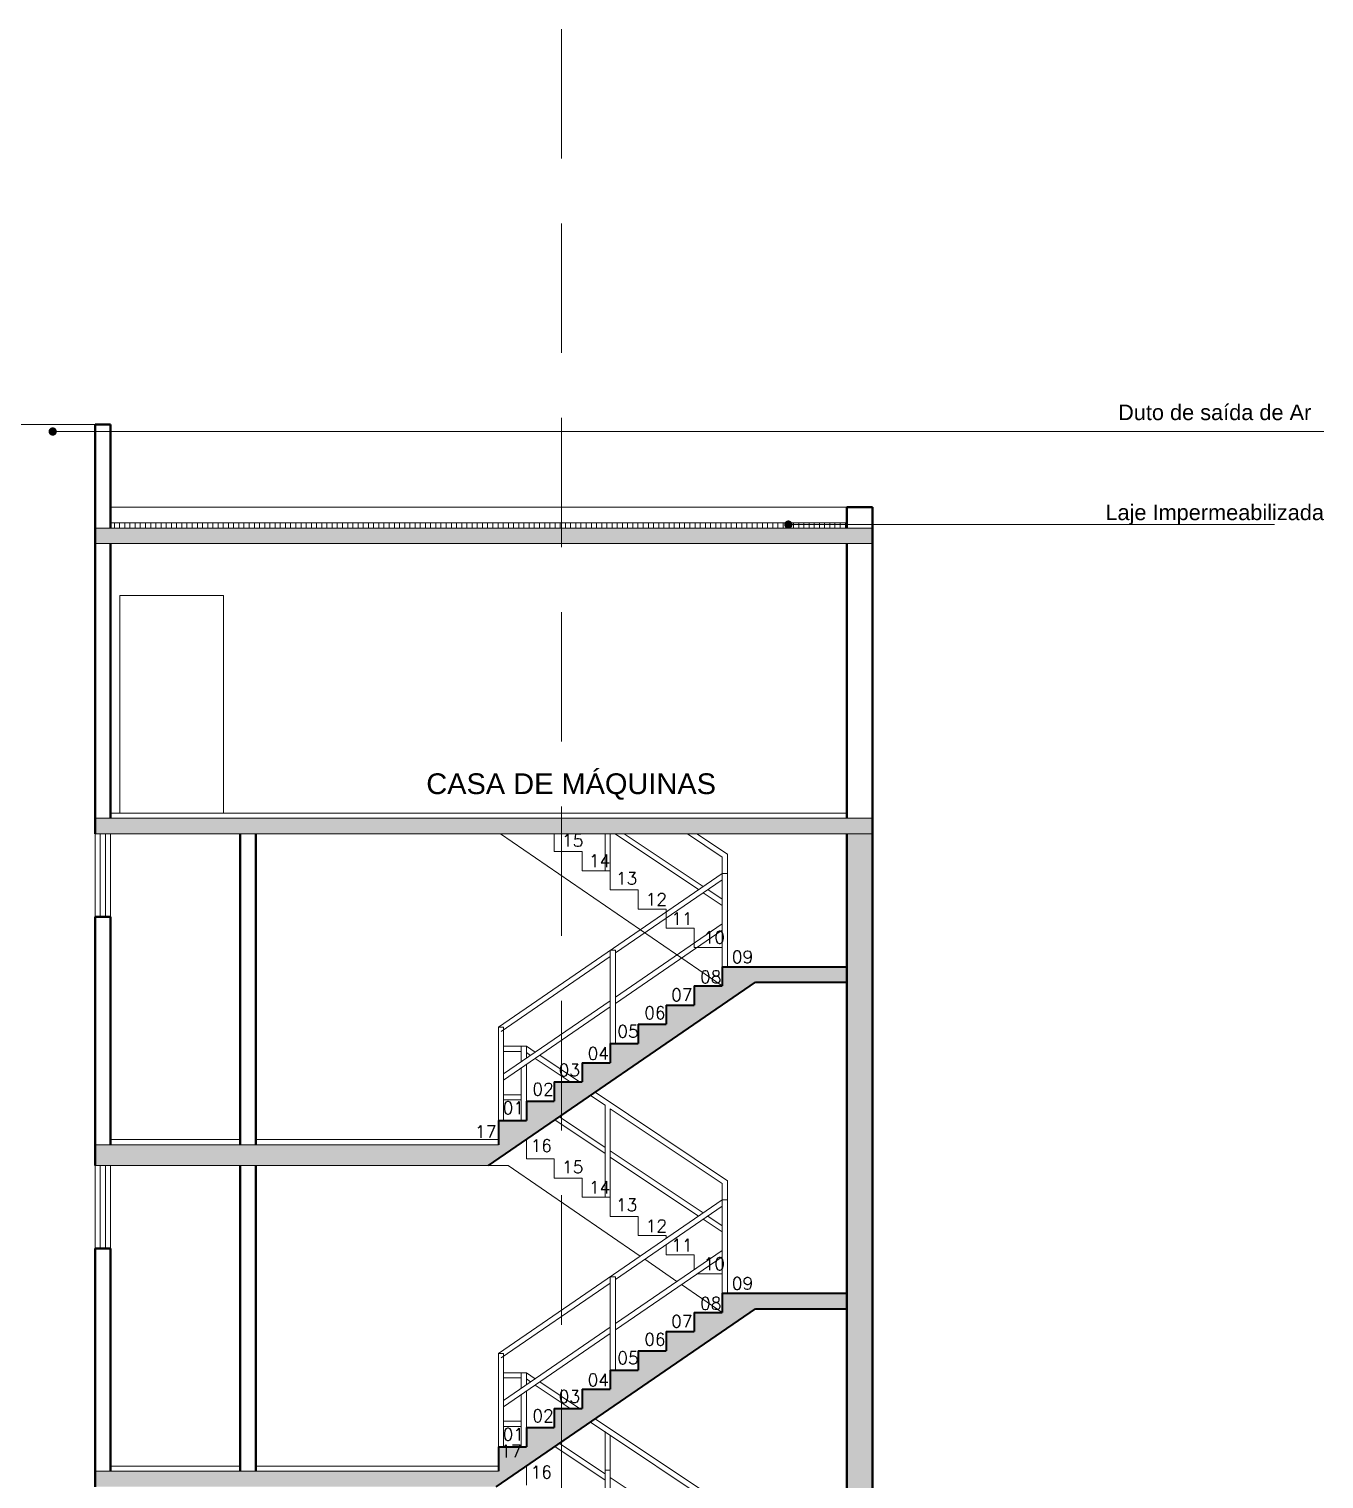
# Model space of a CAD drawing. Header units: millimetres. Extents: x 1135 to 1350, y 205 to 283.
# Drawn here: x 1317.59 to 1330.08, y 266.53 to 280.51 of the extents above; entities that cross this region are included whole.
import ezdxf

# ---------------------------------------------------------------- set-up
doc = ezdxf.new("R2010")
doc.units = ezdxf.units.MM
doc.header["$LTSCALE"] = 10
doc.linetypes.add('DASHED2', pattern=[0.375, 0.25, -0.125])
doc.layers.get('0').update_dxf_attribs({"color": 90})
for name, color, linetype, lineweight in [('COTA', 90, 'Continuous', 9), ('HACHT', 90, 'Continuous', 9), ('linha estutura', 252, 'Continuous', 13), ('PAREDES', 50, 'Continuous', 50), ('PAREDES 2', 50, 'Continuous', 50), ('pn 02', 16, 'Continuous', 20), ('pn 04', 130, 'Continuous', 40), ('PN-01', 90, 'Continuous', 13), ('PN02', 16, 'Continuous', 20), ('texto', 16, 'Continuous', 20)]:
    doc.layers.add(name, color=color, linetype=linetype, lineweight=lineweight)
doc.styles.get("Standard").update_dxf_attribs({"font": 'simplex.shx'})

msp = doc.modelspace()

# ---------------------------------------------------------------- hatches: boundary and pattern name
h = msp.add_hatch(color=256)
h.paths.add_polyline_path([(1324.6, 268.168), (1325.479, 268.168), (1325.479, 268.318), (1324.279, 268.318), (1324.279, 268.132), (1324.009, 268.132), (1324.009, 267.947), (1323.739, 267.947), (1323.739, 267.762), (1323.469, 267.762), (1323.469, 267.576), (1323.199, 267.576), (1323.199, 267.391), (1322.929, 267.391), (1322.929, 267.206), (1322.659, 267.206), (1322.659, 267.021), (1322.389, 267.021), (1322.389, 266.835), (1322.119, 266.835), (1322.119, 266.6), (1318.229, 266.6), (1318.229, 266.45), (1322.024, 266.45), (1322.097, 266.45)])
h.paths.add_polyline_path([(1322.108, 266.704), (1322.339, 266.704), (1322.339, 266.884), (1322.108, 266.884)], flags=25)
at = {"layer": 'HACHT'}
h = msp.add_hatch(color=256, dxfattribs=at)
h.paths.add_polyline_path([(1306.599, 269.75), (1306.599, 269.6), (1306.809, 269.6), (1317.404, 269.6), (1317.404, 269.75)])
h.paths.add_polyline_path([(1317.404, 272.9), (1303.627, 272.9, -0.041743), (1303.61, 272.9), (1303.268, 272.9), (1303.268, 272.75), (1317.404, 272.75)])
h.paths.add_polyline_path([(1303.987, 269.75), (1303.268, 269.75), (1303.268, 269.6), (1303.671, 269.6, -0.263734), (1303.675, 269.6), (1303.987, 269.6)])
h.paths.add_polyline_path([(1324.6, 271.318), (1325.479, 271.318), (1325.479, 271.468), (1324.279, 271.468), (1324.279, 271.282), (1324.009, 271.282), (1324.009, 271.097), (1323.739, 271.097), (1323.739, 270.912), (1323.469, 270.912), (1323.469, 270.726), (1323.199, 270.726), (1323.199, 270.541), (1322.929, 270.541), (1322.929, 270.356), (1322.659, 270.356), (1322.659, 270.171), (1322.389, 270.171), (1322.389, 269.985), (1322.119, 269.985), (1322.119, 269.75), (1318.229, 269.75), (1318.229, 269.55), (1322.024, 269.55)])
h.paths.add_polyline_path([(1325.729, 272.9), (1318.229, 272.9), (1318.229, 272.75), (1325.729, 272.75)])
h.paths.add_polyline_path([(1325.729, 275.7), (1318.229, 275.7), (1318.229, 275.55), (1325.729, 275.55)])
h.paths.add_polyline_path([(1314.754, 275.7), (1306.709, 275.7), (1306.709, 275.55), (1314.754, 275.55)])
msp.add_hatch(color=256, dxfattribs=at).paths.add_polyline_path([(1325.729, 272.75), (1325.479, 272.75), (1325.479, 249.319), (1325.729, 249.319)])
at = {"layer": 'linha estutura'}
h = msp.add_hatch(dxfattribs=at)
h.set_pattern_fill('_USER', color=256, scale=0.05, angle=90, style=0, pattern_type=0)
h.set_pattern_definition([(90, (759.06589, 189.11928), (-0.05, 3e-18), [])])
h.paths.add_polyline_path([(1325.479, 275.7), (1325.479, 275.75), (1318.379, 275.75), (1318.379, 275.7)])

# ---------------------------------------------------------------- linework, layer by layer
at = {"layer": 'COTA'}
for p, q in [((1317.821, 276.631), (1330.08, 276.631)), ((1324.916, 275.733), (1329.605, 275.733))]:
    msp.add_line(p, q, dxfattribs=at)
at = {"layer": 'COTA', "const_width": 0.04}
for points in [[(1317.821, 276.651, -1), (1317.821, 276.611, -1)], [(1324.916, 275.753, -1), (1324.916, 275.713, -1)]]:
    msp.add_lwpolyline(points, format="xyb", close=True, dxfattribs=at)
at = {"layer": 'linha estutura', "linetype": 'DASHED2', "ltscale": 0.5}
msp.add_line((1322.729, 280.514), (1322.729, 205.118), dxfattribs=at)
at = {"layer": 'linha estutura'}
msp.add_line((1318.379, 275.75), (1325.479, 275.75), dxfattribs=at)
at = {"layer": 'PAREDES'}
for p, q in [((1319.629, 269.75), (1319.629, 272.75)), ((1319.779, 269.75), (1319.779, 272.75)), ((1319.629, 266.6), (1319.629, 269.55)), ((1319.779, 266.6), (1319.779, 269.55))]:
    msp.add_line(p, q, dxfattribs=at)
at = {"layer": 'PAREDES 2'}
for p, q in [((1318.229, 276.7), (1318.229, 272.75)), ((1318.229, 276.7), (1318.379, 276.7)), ((1318.379, 276.7), (1318.379, 275.7)), ((1325.479, 275.9), (1325.479, 275.7)), ((1325.479, 275.9), (1325.729, 275.9)), ((1325.729, 275.9), (1325.729, 228.8)), ((1318.379, 275.55), (1318.379, 272.9)), ((1325.479, 275.55), (1325.479, 272.9)), ((1325.479, 272.75), (1325.479, 224.5)), ((1318.229, 271.95), (1318.229, 269.55)), ((1318.229, 271.95), (1318.379, 271.95)), ((1318.379, 271.95), (1318.379, 269.75)), ((1318.229, 268.75), (1318.229, 266.45)), ((1318.229, 268.75), (1318.379, 268.75)), ((1318.379, 268.75), (1318.379, 266.6))]:
    msp.add_line(p, q, dxfattribs=at)
at = {"layer": 'pn 02'}
for p, q in [((1318.229, 275.7), (1325.729, 275.7)), ((1318.229, 275.55), (1325.729, 275.55)), ((1318.469, 275.05), (1318.469, 272.95)), ((1318.469, 275.05), (1319.469, 275.05)), ((1319.469, 275.05), (1319.469, 272.95)), ((1318.379, 272.95), (1325.479, 272.95)), ((1318.229, 272.9), (1325.729, 272.9)), ((1318.229, 271.95), (1318.229, 272.75)), ((1318.229, 272.75), (1325.729, 272.75)), ((1318.279, 271.95), (1318.279, 272.75)), ((1318.329, 271.95), (1318.329, 272.75)), ((1318.379, 271.95), (1318.379, 272.75)), ((1323.149, 272.394), (1323.149, 272.75)), ((1323.199, 272.394), (1323.199, 272.75)), ((1323.245, 272.75), (1324.051, 272.211)), ((1323.334, 272.75), (1324.095, 272.242)), ((1323.944, 272.75), (1324.279, 272.526)), ((1324.034, 272.75), (1324.329, 272.553)), ((1324.279, 271.653), (1324.279, 272.526)), ((1324.329, 271.653), (1324.329, 272.553)), ((1322.119, 270.885), (1324.279, 272.368)), ((1323.249, 271.6), (1324.279, 272.307)), ((1324.279, 272.368), (1324.329, 272.368)), ((1324.279, 271.468), (1324.279, 272.368)), ((1324.329, 271.468), (1324.329, 272.368)), ((1324.095, 272.181), (1324.279, 272.059)), ((1324.14, 272.212), (1324.279, 272.119)), ((1323.249, 271.174), (1324.279, 271.881)), ((1323.249, 271.114), (1324.279, 271.82)), ((1322.147, 270.844), (1323.199, 271.566)), ((1323.199, 271.626), (1323.249, 271.626)), ((1323.199, 270.726), (1323.199, 271.626)), ((1323.249, 270.726), (1323.249, 271.626)), ((1322.169, 270.433), (1323.199, 271.14)), ((1322.169, 270.372), (1323.199, 271.079)), ((1322.119, 270.885), (1322.169, 270.885)), ((1322.119, 269.985), (1322.119, 270.885)), ((1322.169, 269.985), (1322.169, 270.885)), ((1322.389, 270.7), (1322.169, 270.7)), ((1322.339, 270.55), (1322.339, 270.7)), ((1322.389, 270.7), (1322.474, 270.643)), ((1322.389, 270.584), (1322.389, 270.7)), ((1322.339, 270.65), (1322.169, 270.65)), ((1322.389, 270.64), (1322.43, 270.612)), ((1322.475, 270.582), (1322.813, 270.356)), ((1322.519, 270.613), (1322.903, 270.356)), ((1322.339, 269.985), (1322.339, 270.489)), ((1322.389, 269.985), (1322.389, 270.523)), ((1322.339, 270.232), (1322.169, 270.232)), ((1322.339, 270.182), (1322.169, 270.182)), ((1322.389, 270.172), (1322.391, 270.171)), ((1323.009, 270.225), (1323.149, 270.132)), ((1323.053, 270.256), (1324.329, 269.403)), ((1323.149, 269.244), (1323.149, 270.132)), ((1322.708, 270.019), (1323.149, 269.724)), ((1323.199, 269.244), (1323.199, 270.098)), ((1323.199, 270.098), (1324.279, 269.376)), ((1322.663, 269.989), (1323.149, 269.664)), ((1318.229, 269.75), (1322.119, 269.75)), ((1318.379, 269.8), (1319.629, 269.8)), ((1319.779, 269.8), (1322.119, 269.8)), ((1323.199, 269.691), (1324.095, 269.092)), ((1323.199, 269.631), (1324.051, 269.061)), ((1318.229, 268.75), (1318.229, 269.55)), ((1318.229, 269.55), (1322.024, 269.55)), ((1318.279, 268.75), (1318.279, 269.55)), ((1318.329, 268.75), (1318.329, 269.55)), ((1318.379, 268.75), (1318.379, 269.55)), ((1324.279, 268.503), (1324.279, 269.376)), ((1324.329, 268.503), (1324.329, 269.403)), ((1322.119, 267.735), (1324.279, 269.218)), ((1323.249, 268.45), (1324.279, 269.157)), ((1324.279, 269.218), (1324.329, 269.218)), ((1324.279, 268.318), (1324.279, 269.218)), ((1324.329, 268.318), (1324.329, 269.218)), ((1324.095, 269.031), (1324.279, 268.909)), ((1324.14, 269.062), (1324.279, 268.969)), ((1323.249, 268.024), (1324.279, 268.731)), ((1323.249, 267.964), (1324.279, 268.67)), ((1323.199, 268.476), (1323.249, 268.476)), ((1323.199, 267.576), (1323.199, 268.476)), ((1323.249, 267.576), (1323.249, 268.476)), ((1322.147, 267.694), (1323.199, 268.416)), ((1322.169, 267.283), (1323.199, 267.99)), ((1322.169, 267.222), (1323.199, 267.929)), ((1322.119, 267.735), (1322.169, 267.735)), ((1322.119, 266.835), (1322.119, 267.735)), ((1322.169, 266.835), (1322.169, 267.735)), ((1322.389, 267.55), (1322.169, 267.55)), ((1322.339, 267.5), (1322.169, 267.5)), ((1322.339, 267.4), (1322.339, 267.55)), ((1322.389, 267.55), (1322.474, 267.493)), ((1322.389, 267.434), (1322.389, 267.55)), ((1322.389, 267.49), (1322.43, 267.462)), ((1322.339, 266.835), (1322.339, 267.339)), ((1322.389, 266.835), (1322.389, 267.373)), ((1322.475, 267.432), (1322.813, 267.206)), ((1322.519, 267.463), (1322.903, 267.206)), ((1322.339, 267.082), (1322.169, 267.082)), ((1323.009, 267.075), (1324.279, 266.226)), ((1323.053, 267.106), (1324.329, 266.253)), ((1322.339, 267.032), (1322.169, 267.032)), ((1322.389, 267.022), (1322.391, 267.021)), ((1323.149, 266.094), (1323.149, 266.982)), ((1323.199, 266.094), (1323.199, 266.948)), ((1322.663, 266.839), (1323.149, 266.514)), ((1322.708, 266.869), (1323.149, 266.574)), ((1318.379, 266.65), (1319.629, 266.65)), ((1319.779, 266.65), (1322.119, 266.65)), ((1318.229, 266.6), (1322.119, 266.6)), ((1323.149, 266.61), (1323.199, 266.61)), ((1323.199, 266.541), (1324.095, 265.942))]:
    msp.add_line(p, q, dxfattribs=at)
at = {"layer": 'pn 04'}
for p, q in [((1324.279, 271.468), (1325.479, 271.468)), ((1324.279, 271.468), (1324.279, 271.282)), ((1322.024, 269.55), (1324.6, 271.318)), ((1324.009, 271.282), (1324.009, 271.097)), ((1324.009, 271.282), (1324.279, 271.282)), ((1324.6, 271.318), (1325.479, 271.318)), ((1323.739, 271.097), (1323.739, 270.912)), ((1323.739, 271.097), (1324.009, 271.097)), ((1323.469, 270.912), (1323.469, 270.726)), ((1323.469, 270.912), (1323.739, 270.912)), ((1323.199, 270.726), (1323.199, 270.541)), ((1323.199, 270.726), (1323.469, 270.726)), ((1322.929, 270.541), (1322.929, 270.356)), ((1322.929, 270.541), (1323.199, 270.541)), ((1322.659, 270.356), (1322.659, 270.171)), ((1322.659, 270.356), (1322.929, 270.356)), ((1322.389, 270.171), (1322.389, 269.985)), ((1322.389, 270.171), (1322.659, 270.171)), ((1322.119, 269.985), (1322.119, 269.75)), ((1322.119, 269.985), (1322.389, 269.985)), ((1324.279, 268.318), (1325.479, 268.318)), ((1324.279, 268.318), (1324.279, 268.132)), ((1322.097, 266.45), (1324.6, 268.168)), ((1324.009, 268.132), (1324.009, 267.947)), ((1324.009, 268.132), (1324.279, 268.132)), ((1324.6, 268.168), (1325.479, 268.168)), ((1323.739, 267.947), (1323.739, 267.762)), ((1323.739, 267.947), (1324.009, 267.947)), ((1323.469, 267.762), (1323.469, 267.576)), ((1323.469, 267.762), (1323.739, 267.762)), ((1323.199, 267.576), (1323.199, 267.391)), ((1323.199, 267.576), (1323.469, 267.576)), ((1322.929, 267.391), (1322.929, 267.206)), ((1322.929, 267.391), (1323.199, 267.391)), ((1322.659, 267.206), (1322.659, 267.021)), ((1322.659, 267.206), (1322.929, 267.206)), ((1322.389, 267.021), (1322.389, 266.835)), ((1322.389, 267.021), (1322.659, 267.021)), ((1322.119, 266.835), (1322.119, 266.6)), ((1322.119, 266.835), (1322.389, 266.835))]:
    msp.add_line(p, q, dxfattribs=at)
at = {"layer": 'PN-01'}
for p, q in [((1317.404, 276.7), (1318.229, 276.7)), ((1318.379, 275.9), (1325.479, 275.9))]:
    msp.add_line(p, q, dxfattribs=at)
at = {"layer": 'PN02'}
for p, q in [((1322.14, 272.75), (1322.024, 272.75)), ((1324.279, 271.282), (1322.14, 272.75)), ((1322.659, 272.75), (1322.659, 272.579)), ((1322.659, 272.579), (1322.929, 272.579)), ((1322.929, 272.579), (1322.929, 272.394)), ((1322.929, 272.394), (1323.199, 272.394)), ((1323.199, 272.394), (1323.199, 272.209)), ((1323.199, 272.209), (1323.469, 272.209)), ((1323.469, 272.209), (1323.469, 272.024)), ((1323.469, 272.024), (1323.739, 272.024)), ((1323.739, 272.024), (1323.739, 271.838)), ((1323.739, 271.838), (1324.009, 271.838)), ((1324.009, 271.838), (1324.009, 271.653)), ((1324.009, 271.653), (1324.279, 271.653)), ((1324.279, 271.653), (1324.279, 271.468)), ((1322.389, 269.8), (1322.389, 269.615)), ((1322.389, 269.615), (1322.659, 269.615)), ((1322.659, 269.615), (1322.659, 269.429)), ((1322.213, 269.55), (1322.024, 269.55)), ((1323.488, 268.675), (1322.213, 269.55)), ((1322.659, 269.429), (1322.929, 269.429)), ((1322.929, 269.429), (1322.929, 269.244)), ((1322.929, 269.244), (1323.199, 269.244)), ((1323.199, 269.244), (1323.199, 269.059)), ((1323.199, 269.059), (1323.469, 269.059)), ((1323.469, 269.059), (1323.469, 268.874)), ((1323.469, 268.874), (1323.739, 268.874)), ((1323.739, 268.874), (1323.739, 268.847)), ((1323.739, 268.786), (1323.739, 268.688)), ((1323.842, 268.432), (1323.532, 268.645)), ((1323.739, 268.688), (1324.009, 268.688)), ((1324.009, 268.688), (1324.009, 268.546)), ((1324.035, 268.503), (1324.279, 268.503)), ((1324.279, 268.503), (1324.279, 268.318)), ((1324.279, 268.132), (1323.887, 268.401)), ((1322.389, 266.65), (1322.389, 266.465)), ((1322.389, 266.65), (1322.389, 266.465))]:
    msp.add_line(p, q, dxfattribs=at)

# ---------------------------------------------------------------- texts
at = {"layer": 'COTA', "attachment_point": 2}
for s, insert, char_height, width in [('{\\fArial|b0|i0|c0|p34;Duto de saída de Ar}', (1329.028, 276.891), 0.15, 3.564), ('{\\fArial|b0|i0|c0|p34;Laje Impermeabilizada}', (1329.028, 275.926), 0.15, 3.564), ('{\\fArial|b0|i0|c0|p34;CASA DE MÁQUINAS}', (1322.821, 273.333), 0.2, 4.861)]:
    msp.add_mtext(s, dxfattribs=dict(at, insert=insert, char_height=char_height, width=width))
at = {"layer": 'PN02'}
for s, p in [('14', (1322.993, 272.429)), ('11', (1323.788, 271.871)), ('10', (1324.099, 271.691))]:
    msp.add_text(s, height=0.12, dxfattribs=at).set_placement(p)
at = {"layer": 'texto'}
for s, p in [('15', (1322.734, 272.626)), ('13', (1323.253, 272.26)), ('12', (1323.54, 272.057)), ('09', (1324.371, 271.502)), ('08', (1324.065, 271.309)), ('07', (1323.786, 271.136)), ('06', (1323.526, 270.963)), ('05', (1323.267, 270.784)), ('04', (1322.98, 270.571)), ('03', (1322.701, 270.411)), ('02', (1322.448, 270.225)), ('01', (1322.162, 270.046)), ('17', (1321.895, 269.816)), ('16', (1322.43, 269.681)), ('15', (1322.734, 269.476)), ('14', (1322.993, 269.279)), ('13', (1323.253, 269.11)), ('12', (1323.54, 268.907)), ('11', (1323.788, 268.721)), ('10', (1324.099, 268.541)), ('09', (1324.371, 268.352)), ('08', (1324.065, 268.159)), ('07', (1323.786, 267.986)), ('06', (1323.526, 267.813)), ('05', (1323.267, 267.634)), ('04', (1322.98, 267.421)), ('03', (1322.701, 267.261)), ('02', (1322.448, 267.075)), ('01', (1322.162, 266.896)), ('17', (1322.138, 266.734)), ('16', (1322.43, 266.531)), ('16', (1322.43, 266.531))]:
    msp.add_text(s, height=0.12, dxfattribs=at).set_placement(p)

doc.saveas('drawing.dxf')
